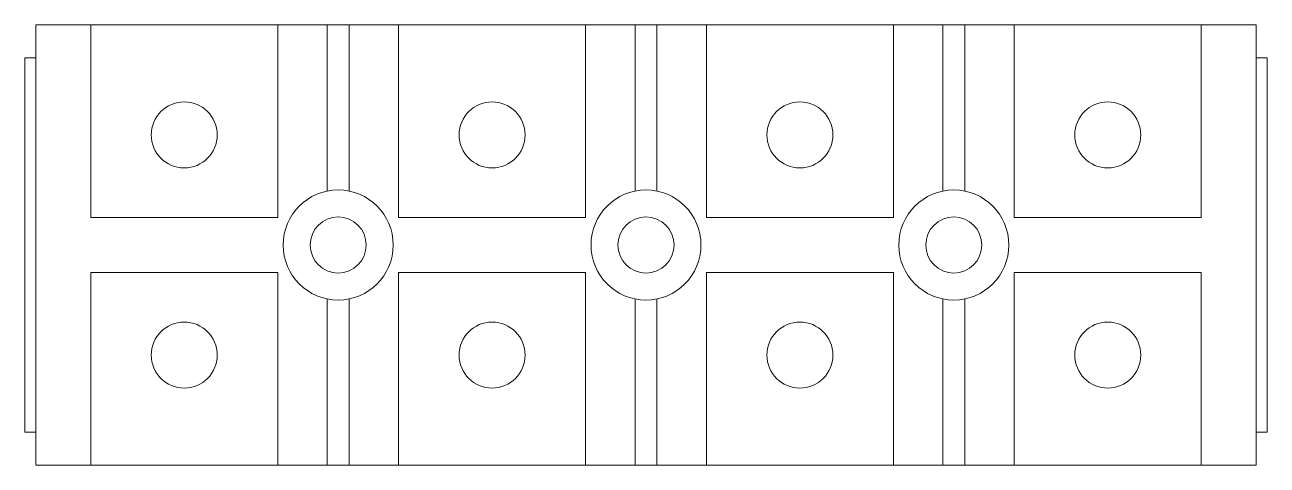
# Model space of a CAD drawing. Header units: millimetres. Extents: x 0 to 113, y 0 to 40.
import ezdxf

# ---------------------------------------------------------------- set-up
doc = ezdxf.new("R2010")
doc.units = ezdxf.units.MM
doc.layers.add('hw_VTP', color=7, linetype='Continuous', lineweight=13)

# ---------------------------------------------------------------- blocks, each defined once
blk = doc.blocks.new('TB-4P-60A')
at = {"layer": 'hw_VTP'}
for p, q in [((-1, 4.9), (-1, 20)), ((1, 4.9), (1, 20)), ((27, 4.9), (27, 20)), ((29, 4.9), (29, 20)), ((55, 4.9), (55, 20)), ((57, 4.9), (57, 20)), ((-1, -20), (-1, -4.9)), ((1, -20), (1, -4.9)), ((27, -20), (27, -4.9)), ((29, -20), (29, -4.9)), ((55, -20), (55, -4.9)), ((57, -20), (57, -4.9))]:
    blk.add_line(p, q, dxfattribs=at)
for points in [[(-27.5, -20), (83.5, -20), (83.5, 20), (-27.5, 20)], [(-22.5, 20), (-5.5, 20), (-5.5, 2.5), (-22.5, 2.5)], [(5.5, 20), (22.5, 20), (22.5, 2.5), (5.5, 2.5)], [(33.5, 20), (50.5, 20), (50.5, 2.5), (33.5, 2.5)], [(61.5, 20), (78.5, 20), (78.5, 2.5), (61.5, 2.5)], [(-27.5, -17), (-28.5, -17), (-28.5, 17), (-27.5, 17)], [(83.5, -17), (84.5, -17), (84.5, 17), (83.5, 17)], [(-22.5, -20), (-5.5, -20), (-5.5, -2.5), (-22.5, -2.5)], [(5.5, -20), (22.5, -20), (22.5, -2.5), (5.5, -2.5)], [(33.5, -20), (50.5, -20), (50.5, -2.5), (33.5, -2.5)], [(61.5, -20), (78.5, -20), (78.5, -2.5), (61.5, -2.5)]]:
    blk.add_lwpolyline(points, close=True, dxfattribs=at)
at = {"layer": 'hw_VTP', "color": 1}
for centre in [(-14, 10), (14, 10), (42, 10), (70, 10), (-14, -10), (14, -10), (42, -10), (70, -10)]:
    blk.add_circle(centre, 3, dxfattribs=at)
at = {"layer": 'hw_VTP'}
for centre in [(0, 0), (28, 0), (56, 0)]:
    blk.add_circle(centre, 5, dxfattribs=at)
at = {"layer": 'hw_VTP', "color": 3}
for centre in [(0, 0), (28, 0), (56, 0)]:
    blk.add_circle(centre, 2.55, dxfattribs=at)

msp = doc.modelspace()

# ---------------------------------------------------------------- block references
msp.add_blockref('TB-4P-60A', (28.5, 20))

doc.saveas('drawing.dxf')
